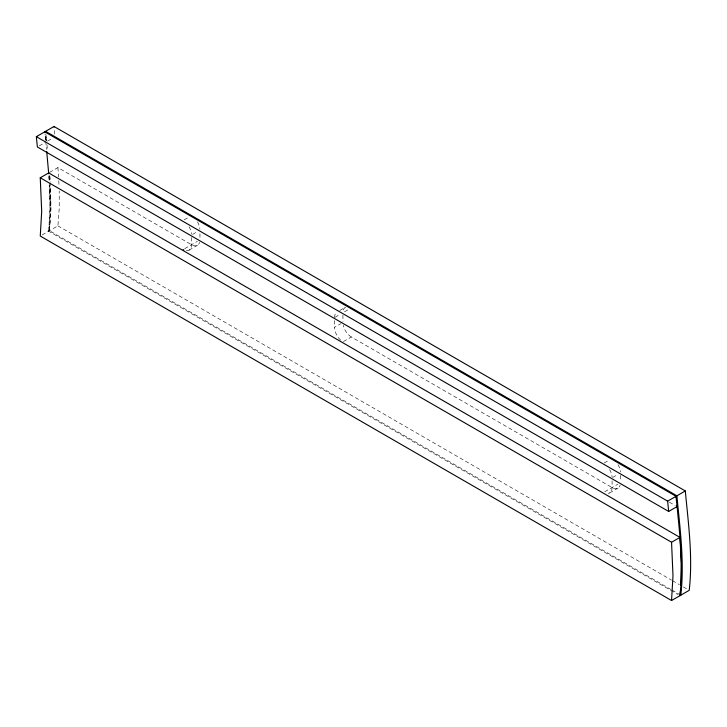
<?xml version="1.0" encoding="UTF-8"?>
<svg xmlns="http://www.w3.org/2000/svg" width="727" height="727" viewBox="0 0 727 727"><rect width="100%" height="100%" fill="white"/><g stroke="black" fill="none" stroke-linecap="round" stroke-linejoin="round"><path stroke-width="0.55" stroke-dasharray="3.63 2.73" d="M49.636 220.799L50.099 202.788L49.491 185.14M49.372 224.307L48.664 231.195L677.991 594.532M48.664 231.195L50.099 207.313L49.5 185.394M670.966 589.506L49.509 230.704L50.945 206.822L50.227 182.795M49.509 230.704L50.908 209.594L50.381 185.594M42.121 234.966L57.915 225.852L59.232 208.34L59.223 190.983M39.24 145.9L44.847 142.656M47.555 141.093L52.235 138.394M49.509 172.435L57.915 167.573L191.546 244.726A11.896 6.87 60 0 0 199.625 242.355M184.185 219.836L188.911 217.109M192.591 234.403L197.326 231.677M184.713 248.67L197.326 241.391M189.084 250.17L197.49 245.317M339.791 310.502L345.398 307.267A11.896 6.87 60 0 0 342.971 311.856M335.056 317.263L339.782 314.527M344.516 311.801L348.724 309.375M340.627 340.136A11.896 6.87 60 0 1 334.529 327.277L340.836 323.633M343.462 341.545L351.35 336.992L612.089 487.526A11.896 6.87 60 0 0 620.167 485.154M604.201 462.945L609.453 459.909M612.616 477.512L617.868 474.477M604.728 491.77L617.868 484.182M609.626 492.97L618.032 488.117M669.385 502.148L675.156 505.483M57.915 225.852L671.512 580.11M672.493 580.673L679.381 584.653M683.316 586.916L687.251 589.188M671.957 590.07L678.836 594.05M54.779 134.186L54.198 128.388M46.428 139.684L46.555 140.983M46.519 140.593L45.919 134.531M46.937 144.755L47.464 149.98M45.574 140.047L44.965 133.868M45.683 141.083L46.519 149.417M45.592 140.175L45.074 135.013M45.901 134.404L46.21 137.485M44.947 133.732L45.01 134.377M57.915 167.573L58.578 176.979M49.79 176.198L50.163 181.841M48.945 176.688L49.209 180.45M49.727 175.38L50.163 181.741M48.891 175.87L49.254 181.168M58.796 180.732L59.069 186.339M49.563 183.168L50.308 207.186M620.494 475.385L620.494 481.456M612.089 480.847L612.089 487.526A11.896 6.87 60 0 1 608.281 493.451M342.935 315.136L342.935 321.816M334.529 320.598L334.529 327.277M199.952 233.803L199.952 239.265M191.546 237.438L191.546 244.726A11.896 6.87 60 0 1 186.23 250.688M609.626 469.524A11.896 6.87 60 0 1 612.052 476.921M618.032 464.671A11.896 6.87 60 0 1 620.458 472.068M334.529 317.563A11.896 6.87 60 0 1 336.992 312.119M351.35 336.992A11.896 6.87 60 0 1 343.262 325.278M189.084 226.724A11.896 6.87 60 0 1 191.51 234.121M197.49 221.871A11.896 6.87 60 0 1 199.916 229.269"/><path stroke-width="1.09" d="M680.926 585.271L681.344 563.579L679.963 537.398L48.664 172.917L40.249 177.779L41.693 211.303L40.258 236.048L671.548 600.52L689.214 590.324C693.013 557.209 688.387 523.931 685.307 490.952L54.016 126.48L36.35 136.676L37.377 146.972L668.667 511.454L677.082 506.592L676.946 505.301M680.672 588.779L679.963 595.667C683.58 564.27 679.554 532.691 676.564 501.421L676.374 499.494M680.799 595.186C684.589 562.053 679.981 528.793 676.901 495.805L45.601 131.333L45.665 131.969M671.548 600.52L672.993 575.775L671.548 542.251L40.249 177.779M36.35 136.676L667.65 501.148L685.307 490.952M671.548 542.251L679.963 537.398M676.664 502.448L676.055 496.296L44.765 131.814L44.82 132.459M668.667 511.454L667.65 501.148M676.183 497.568L676.055 496.296M46.719 151.516L48.718 173.744M54.016 126.48L54.071 127.116M183.886 249.979A11.896 6.87 60 0 1 183.131 249.579"/></g></svg>
